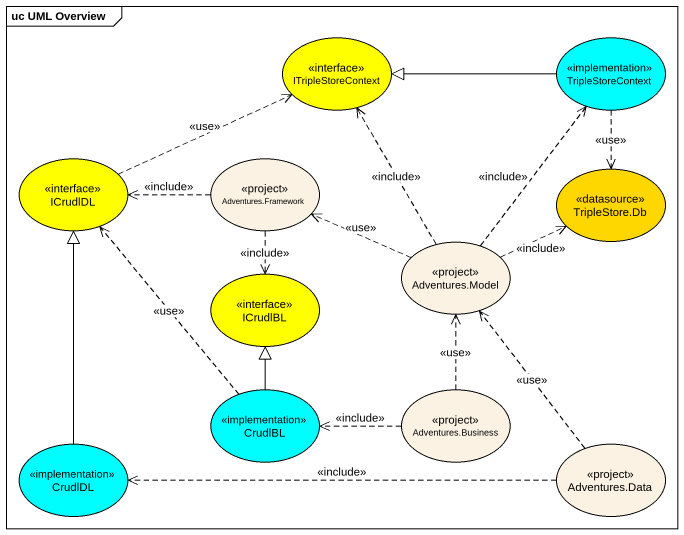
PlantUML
@startuml
mainframe uc UML Overview
usecase ITripleStoreContext <<interface>> #FFFF00
usecase TripleStoreContext <<implementation>> #00FEFE
usecase ICrudlDL <<interface>> #FFFF00
usecase "Adventures.Framework" as Adventures_Framework <<project>>
usecase "TripleStore.Db" as TripleStore_Db <<datasource>> #FFD700
usecase ICrudlBL <<interface>> #FFFF00
usecase "Adventures.Model" as Adventures_Model <<project>>
usecase CrudlBL <<implementation>> #00FEFE
usecase "Adventures.Business" as Adventures_Business <<project>>
usecase CrudlDL <<implementation>> #00FEFE
usecase "Adventures.Data" as Adventures_Data <<project>>
TripleStoreContext -left-|> ITripleStoreContext
TripleStoreContext ..> TripleStore_Db : <<use>>
ICrudlDL .right.> ITripleStoreContext : <<use>>
Adventures_Framework .left.> ICrudlDL : <<include>>
Adventures_Framework ..> ICrudlBL : <<include>>
Adventures_Model .up.> ITripleStoreContext : <<include>>
Adventures_Model .up.> TripleStoreContext : <<include>>
Adventures_Model .left.> Adventures_Framework : <<use>>
Adventures_Model .right.> TripleStore_Db : <<include>>
CrudlBL .up.> ICrudlDL : <<use>>
CrudlBL -up-|> ICrudlBL
Adventures_Business .up.> Adventures_Model : <<use>>
Adventures_Business .left.> CrudlBL : <<include>>
CrudlDL -up-|> ICrudlDL
Adventures_Data .up.> Adventures_Model : <<use>>
Adventures_Data .left.> CrudlDL : <<include>>
@enduml
